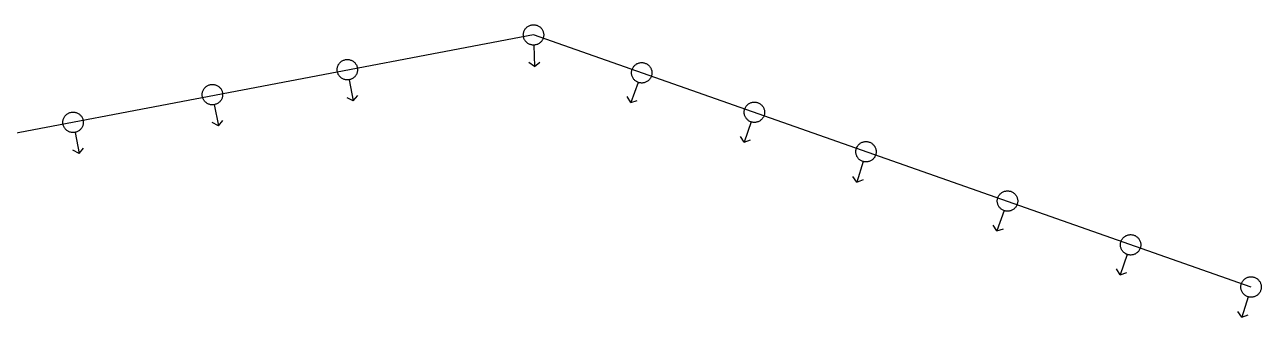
# Model space of a CAD drawing. Header units: inches. Extents: x 1390672 to 1398270, y 354915 to 360781.
# Drawn here: x 1396225.2 to 1396602.8, y 359353.8 to 359443.3 of the extents above; entities that cross this region are included whole.
import ezdxf

# ---------------------------------------------------------------- set-up
doc = ezdxf.new("R2010")
doc.units = ezdxf.units.IN
doc.header["$MEASUREMENT"] = 0

msp = doc.modelspace()

# ---------------------------------------------------------------- linework, layer by layer
for points in [[(1396383.73, 359440.17), (1396383.73, 359439.95), (1396383.7, 359439.73), (1396383.67, 359439.52), (1396383.61, 359439.31), (1396383.55, 359439.1), (1396383.46, 359438.9), (1396383.37, 359438.7), (1396383.26, 359438.52), (1396383.14, 359438.34), (1396383, 359438.16), (1396382.86, 359438), (1396382.7, 359437.85), (1396382.54, 359437.71), (1396382.36, 359437.58), (1396382.18, 359437.47), (1396381.98, 359437.37), (1396381.78, 359437.28), (1396381.58, 359437.2), (1396381.37, 359437.14), (1396381.16, 359437.1), (1396380.94, 359437.07), (1396380.73, 359437.05), (1396380.51, 359437.05), (1396380.29, 359437.07), (1396380.08, 359437.1), (1396379.86, 359437.14), (1396379.65, 359437.2), (1396379.45, 359437.28), (1396379.25, 359437.37), (1396379.06, 359437.47), (1396378.87, 359437.58), (1396378.7, 359437.71), (1396378.53, 359437.85), (1396378.38, 359438), (1396378.23, 359438.16), (1396378.1, 359438.34), (1396377.97, 359438.52), (1396377.87, 359438.7), (1396377.77, 359438.9), (1396377.69, 359439.1), (1396377.62, 359439.31), (1396377.57, 359439.52), (1396377.53, 359439.73), (1396377.51, 359439.95), (1396377.5, 359440.17), (1396377.51, 359440.38), (1396377.53, 359440.6), (1396377.57, 359440.82), (1396377.62, 359441.03), (1396377.69, 359441.23), (1396377.77, 359441.43), (1396377.87, 359441.63), (1396377.97, 359441.82), (1396378.1, 359442), (1396378.23, 359442.17), (1396378.38, 359442.33), (1396378.53, 359442.48), (1396378.7, 359442.62), (1396378.87, 359442.75), (1396379.06, 359442.87), (1396379.25, 359442.97), (1396379.45, 359443.06), (1396379.65, 359443.13), (1396379.86, 359443.19), (1396380.08, 359443.24), (1396380.29, 359443.27), (1396380.51, 359443.28), (1396380.73, 359443.28), (1396380.94, 359443.27), (1396381.16, 359443.24), (1396381.37, 359443.19), (1396381.58, 359443.13), (1396381.78, 359443.06), (1396381.98, 359442.97), (1396382.18, 359442.87), (1396382.36, 359442.75), (1396382.54, 359442.62), (1396382.7, 359442.48), (1396382.86, 359442.33), (1396383, 359442.17), (1396383.14, 359442), (1396383.26, 359441.82), (1396383.37, 359441.63), (1396383.46, 359441.43), (1396383.55, 359441.23), (1396383.61, 359441.03), (1396383.67, 359440.82), (1396383.7, 359440.6), (1396383.73, 359440.38), (1396383.73, 359440.17)], [(1396599.74, 359363.01), (1396380.62, 359440.17), (1396202.77, 359406.37), (1396176.14, 359403.57), (1396065.25, 359382.41)], [(1396380.69, 359437.05), (1396380.88, 359430.48)], [(1396326.88, 359429.53), (1396326.87, 359429.31), (1396326.85, 359429.1), (1396326.81, 359428.88), (1396326.76, 359428.67), (1396326.69, 359428.46), (1396326.61, 359428.26), (1396326.51, 359428.07), (1396326.4, 359427.88), (1396326.28, 359427.7), (1396326.15, 359427.53), (1396326, 359427.37), (1396325.85, 359427.21), (1396325.68, 359427.07), (1396325.5, 359426.95), (1396325.32, 359426.83), (1396325.13, 359426.73), (1396324.93, 359426.64), (1396324.73, 359426.57), (1396324.52, 359426.51), (1396324.3, 359426.46), (1396324.09, 359426.43), (1396323.87, 359426.42), (1396323.65, 359426.42), (1396323.44, 359426.43), (1396323.22, 359426.46), (1396323.01, 359426.51), (1396322.8, 359426.57), (1396322.59, 359426.64), (1396322.4, 359426.73), (1396322.2, 359426.83), (1396322.02, 359426.95), (1396321.84, 359427.07), (1396321.68, 359427.21), (1396321.52, 359427.37), (1396321.37, 359427.53), (1396321.24, 359427.7), (1396321.12, 359427.88), (1396321.01, 359428.07), (1396320.91, 359428.26), (1396320.83, 359428.46), (1396320.77, 359428.67), (1396320.71, 359428.88), (1396320.68, 359429.1), (1396320.65, 359429.31), (1396320.65, 359429.53), (1396320.65, 359429.75), (1396320.68, 359429.96), (1396320.71, 359430.18), (1396320.77, 359430.39), (1396320.83, 359430.6), (1396320.91, 359430.8), (1396321.01, 359430.99), (1396321.12, 359431.18), (1396321.24, 359431.36), (1396321.37, 359431.53), (1396321.52, 359431.7), (1396321.68, 359431.85), (1396321.84, 359431.99), (1396322.02, 359432.11), (1396322.2, 359432.23), (1396322.4, 359432.33), (1396322.59, 359432.42), (1396322.8, 359432.49), (1396323.01, 359432.55), (1396323.22, 359432.6), (1396323.44, 359432.63), (1396323.65, 359432.65), (1396323.87, 359432.65), (1396324.09, 359432.63), (1396324.3, 359432.6), (1396324.52, 359432.55), (1396324.73, 359432.49), (1396324.93, 359432.42), (1396325.13, 359432.33), (1396325.32, 359432.23), (1396325.5, 359432.11), (1396325.68, 359431.99), (1396325.85, 359431.85), (1396326, 359431.7), (1396326.15, 359431.53), (1396326.28, 359431.36), (1396326.4, 359431.18), (1396326.51, 359430.99), (1396326.61, 359430.8), (1396326.69, 359430.6), (1396326.76, 359430.39), (1396326.81, 359430.18), (1396326.85, 359429.96), (1396326.87, 359429.75), (1396326.88, 359429.53)], [(1396380.88, 359430.48), (1396379.19, 359431.74)], [(1396380.88, 359430.48), (1396382.5, 359431.83)], [(1396416.78, 359428.58), (1396416.77, 359428.36), (1396416.75, 359428.14), (1396416.71, 359427.93), (1396416.66, 359427.72), (1396416.59, 359427.51), (1396416.51, 359427.31), (1396416.41, 359427.11), (1396416.31, 359426.92), (1396416.18, 359426.74), (1396416.05, 359426.57), (1396415.9, 359426.41), (1396415.75, 359426.26), (1396415.58, 359426.12), (1396415.41, 359425.99), (1396415.22, 359425.88), (1396415.03, 359425.77), (1396414.83, 359425.69), (1396414.63, 359425.61), (1396414.42, 359425.55), (1396414.2, 359425.51), (1396413.99, 359425.48), (1396413.77, 359425.46), (1396413.55, 359425.46), (1396413.34, 359425.48), (1396413.12, 359425.51), (1396412.91, 359425.55), (1396412.7, 359425.61), (1396412.5, 359425.69), (1396412.3, 359425.77), (1396412.1, 359425.88), (1396411.92, 359425.99), (1396411.74, 359426.12), (1396411.58, 359426.26), (1396411.42, 359426.41), (1396411.28, 359426.57), (1396411.14, 359426.74), (1396411.02, 359426.92), (1396410.91, 359427.11), (1396410.82, 359427.31), (1396410.73, 359427.51), (1396410.67, 359427.72), (1396410.61, 359427.93), (1396410.58, 359428.14), (1396410.55, 359428.36), (1396410.55, 359428.58), (1396410.55, 359428.79), (1396410.58, 359429.01), (1396410.61, 359429.22), (1396410.67, 359429.44), (1396410.73, 359429.64), (1396410.82, 359429.84), (1396410.91, 359430.04), (1396411.02, 359430.23), (1396411.14, 359430.41), (1396411.28, 359430.58), (1396411.42, 359430.74), (1396411.58, 359430.89), (1396411.74, 359431.03), (1396411.92, 359431.16), (1396412.1, 359431.28), (1396412.3, 359431.38), (1396412.5, 359431.47), (1396412.7, 359431.54), (1396412.91, 359431.6), (1396413.12, 359431.65), (1396413.34, 359431.68), (1396413.55, 359431.69), (1396413.77, 359431.69), (1396413.99, 359431.68), (1396414.2, 359431.65), (1396414.42, 359431.6), (1396414.63, 359431.54), (1396414.83, 359431.47), (1396415.03, 359431.38), (1396415.22, 359431.28), (1396415.41, 359431.16), (1396415.58, 359431.03), (1396415.75, 359430.89), (1396415.9, 359430.74), (1396416.05, 359430.58), (1396416.18, 359430.41), (1396416.31, 359430.23), (1396416.41, 359430.04), (1396416.51, 359429.84), (1396416.59, 359429.64), (1396416.66, 359429.44), (1396416.71, 359429.22), (1396416.75, 359429.01), (1396416.77, 359428.79), (1396416.78, 359428.58)], [(1396324.34, 359426.47), (1396325.58, 359420.02)], [(1396412.57, 359425.66), (1396410.3, 359419.49)], [(1396285.68, 359421.91), (1396285.67, 359421.69), (1396285.65, 359421.48), (1396285.61, 359421.26), (1396285.56, 359421.05), (1396285.49, 359420.85), (1396285.41, 359420.64), (1396285.31, 359420.45), (1396285.21, 359420.26), (1396285.08, 359420.08), (1396284.95, 359419.91), (1396284.8, 359419.75), (1396284.65, 359419.6), (1396284.48, 359419.46), (1396284.31, 359419.33), (1396284.12, 359419.21), (1396283.93, 359419.11), (1396283.73, 359419.02), (1396283.53, 359418.95), (1396283.32, 359418.89), (1396283.1, 359418.84), (1396282.89, 359418.81), (1396282.67, 359418.8), (1396282.45, 359418.8), (1396282.24, 359418.81), (1396282.02, 359418.84), (1396281.81, 359418.89), (1396281.6, 359418.95), (1396281.4, 359419.02), (1396281.2, 359419.11), (1396281, 359419.21), (1396280.82, 359419.33), (1396280.64, 359419.46), (1396280.48, 359419.6), (1396280.32, 359419.75), (1396280.18, 359419.91), (1396280.04, 359420.08), (1396279.92, 359420.26), (1396279.81, 359420.45), (1396279.72, 359420.64), (1396279.63, 359420.85), (1396279.57, 359421.05), (1396279.51, 359421.26), (1396279.48, 359421.48), (1396279.45, 359421.69), (1396279.45, 359421.91), (1396279.45, 359422.13), (1396279.48, 359422.35), (1396279.51, 359422.56), (1396279.57, 359422.77), (1396279.63, 359422.98), (1396279.72, 359423.18), (1396279.81, 359423.37), (1396279.92, 359423.56), (1396280.04, 359423.74), (1396280.18, 359423.91), (1396280.32, 359424.08), (1396280.48, 359424.23), (1396280.64, 359424.37), (1396280.82, 359424.5), (1396281, 359424.61), (1396281.2, 359424.71), (1396281.4, 359424.8), (1396281.6, 359424.88), (1396281.81, 359424.94), (1396282.02, 359424.98), (1396282.24, 359425.01), (1396282.45, 359425.03), (1396282.67, 359425.03), (1396282.89, 359425.01), (1396283.1, 359424.98), (1396283.32, 359424.94), (1396283.53, 359424.88), (1396283.73, 359424.8), (1396283.93, 359424.71), (1396284.12, 359424.61), (1396284.31, 359424.5), (1396284.48, 359424.37), (1396284.65, 359424.23), (1396284.8, 359424.08), (1396284.95, 359423.91), (1396285.08, 359423.74), (1396285.21, 359423.56), (1396285.31, 359423.37), (1396285.41, 359423.18), (1396285.49, 359422.98), (1396285.56, 359422.77), (1396285.61, 359422.56), (1396285.65, 359422.35), (1396285.67, 359422.13), (1396285.68, 359421.91)], [(1396325.58, 359420.02), (1396326.97, 359421.61)], [(1396283.14, 359418.85), (1396284.38, 359412.4)], [(1396325.58, 359420.02), (1396323.71, 359420.98)], [(1396410.3, 359419.49), (1396409.19, 359421.29)], [(1396410.3, 359419.49), (1396412.3, 359420.14)], [(1396451.17, 359416.52), (1396451.16, 359416.3), (1396451.14, 359416.09), (1396451.1, 359415.87), (1396451.04, 359415.66), (1396450.98, 359415.46), (1396450.9, 359415.25), (1396450.8, 359415.06), (1396450.69, 359414.87), (1396450.57, 359414.69), (1396450.44, 359414.52), (1396450.29, 359414.36), (1396450.13, 359414.21), (1396449.97, 359414.07), (1396449.79, 359413.94), (1396449.61, 359413.82), (1396449.42, 359413.72), (1396449.22, 359413.63), (1396449.01, 359413.56), (1396448.8, 359413.5), (1396448.59, 359413.45), (1396448.37, 359413.42), (1396448.16, 359413.41), (1396447.94, 359413.41), (1396447.72, 359413.42), (1396447.51, 359413.45), (1396447.3, 359413.5), (1396447.09, 359413.56), (1396446.88, 359413.63), (1396446.68, 359413.72), (1396446.49, 359413.82), (1396446.31, 359413.94), (1396446.13, 359414.07), (1396445.96, 359414.21), (1396445.81, 359414.36), (1396445.66, 359414.52), (1396445.53, 359414.69), (1396445.41, 359414.87), (1396445.3, 359415.06), (1396445.2, 359415.25), (1396445.12, 359415.46), (1396445.05, 359415.66), (1396445, 359415.87), (1396444.96, 359416.09), (1396444.94, 359416.3), (1396444.93, 359416.52), (1396444.94, 359416.74), (1396444.96, 359416.96), (1396445, 359417.17), (1396445.05, 359417.38), (1396445.12, 359417.59), (1396445.2, 359417.79), (1396445.3, 359417.99), (1396445.41, 359418.17), (1396445.53, 359418.35), (1396445.66, 359418.53), (1396445.81, 359418.69), (1396445.96, 359418.84), (1396446.13, 359418.98), (1396446.31, 359419.11), (1396446.49, 359419.22), (1396446.68, 359419.32), (1396446.88, 359419.41), (1396447.09, 359419.49), (1396447.3, 359419.55), (1396447.51, 359419.59), (1396447.72, 359419.62), (1396447.94, 359419.64), (1396448.16, 359419.64), (1396448.37, 359419.62), (1396448.59, 359419.59), (1396448.8, 359419.55), (1396449.01, 359419.49), (1396449.22, 359419.41), (1396449.42, 359419.32), (1396449.61, 359419.22), (1396449.79, 359419.11), (1396449.97, 359418.98), (1396450.13, 359418.84), (1396450.29, 359418.69), (1396450.44, 359418.53), (1396450.57, 359418.35), (1396450.69, 359418.17), (1396450.8, 359417.99), (1396450.9, 359417.79), (1396450.98, 359417.59), (1396451.04, 359417.38), (1396451.1, 359417.17), (1396451.14, 359416.96), (1396451.16, 359416.74), (1396451.17, 359416.52)], [(1396243.14, 359413.45), (1396243.13, 359413.23), (1396243.11, 359413.01), (1396243.07, 359412.8), (1396243.01, 359412.59), (1396242.95, 359412.38), (1396242.87, 359412.18), (1396242.77, 359411.98), (1396242.66, 359411.8), (1396242.54, 359411.61), (1396242.41, 359411.44), (1396242.26, 359411.28), (1396242.1, 359411.13), (1396241.94, 359410.99), (1396241.76, 359410.86), (1396241.58, 359410.75), (1396241.39, 359410.65), (1396241.19, 359410.56), (1396240.98, 359410.48), (1396240.77, 359410.42), (1396240.56, 359410.38), (1396240.34, 359410.35), (1396240.13, 359410.33), (1396239.91, 359410.33), (1396239.69, 359410.35), (1396239.48, 359410.38), (1396239.26, 359410.42), (1396239.06, 359410.48), (1396238.85, 359410.56), (1396238.65, 359410.65), (1396238.46, 359410.75), (1396238.28, 359410.86), (1396238.1, 359410.99), (1396237.93, 359411.13), (1396237.78, 359411.28), (1396237.63, 359411.44), (1396237.5, 359411.61), (1396237.38, 359411.8), (1396237.27, 359411.98), (1396237.17, 359412.18), (1396237.09, 359412.38), (1396237.02, 359412.59), (1396236.97, 359412.8), (1396236.93, 359413.01), (1396236.91, 359413.23), (1396236.9, 359413.45), (1396236.91, 359413.66), (1396236.93, 359413.88), (1396236.97, 359414.09), (1396237.02, 359414.31), (1396237.09, 359414.51), (1396237.17, 359414.71), (1396237.27, 359414.91), (1396237.38, 359415.1), (1396237.5, 359415.28), (1396237.63, 359415.45), (1396237.78, 359415.61), (1396237.93, 359415.76), (1396238.1, 359415.9), (1396238.28, 359416.03), (1396238.46, 359416.15), (1396238.65, 359416.25), (1396238.85, 359416.34), (1396239.06, 359416.41), (1396239.26, 359416.47), (1396239.48, 359416.52), (1396239.69, 359416.55), (1396239.91, 359416.56), (1396240.13, 359416.56), (1396240.34, 359416.55), (1396240.56, 359416.52), (1396240.77, 359416.47), (1396240.98, 359416.41), (1396241.19, 359416.34), (1396241.39, 359416.25), (1396241.58, 359416.15), (1396241.76, 359416.03), (1396241.94, 359415.9), (1396242.1, 359415.76), (1396242.26, 359415.61), (1396242.41, 359415.45), (1396242.54, 359415.28), (1396242.66, 359415.1), (1396242.77, 359414.91), (1396242.87, 359414.71), (1396242.95, 359414.51), (1396243.01, 359414.31), (1396243.07, 359414.09), (1396243.11, 359413.88), (1396243.13, 359413.66), (1396243.14, 359413.45)], [(1396284.38, 359412.4), (1396285.77, 359413.99)], [(1396240.6, 359410.38), (1396241.84, 359403.93)], [(1396284.38, 359412.4), (1396282.51, 359413.36)], [(1396447.04, 359413.57), (1396444.92, 359407.35)], [(1396444.92, 359407.35), (1396443.77, 359409.12)], [(1396444.92, 359407.35), (1396446.91, 359408.05)], [(1396485.26, 359404.44), (1396485.25, 359404.22), (1396485.23, 359404.01), (1396485.19, 359403.79), (1396485.14, 359403.58), (1396485.07, 359403.38), (1396484.99, 359403.17), (1396484.89, 359402.98), (1396484.79, 359402.79), (1396484.66, 359402.61), (1396484.53, 359402.44), (1396484.38, 359402.28), (1396484.23, 359402.13), (1396484.06, 359401.99), (1396483.88, 359401.86), (1396483.7, 359401.74), (1396483.51, 359401.64), (1396483.31, 359401.55), (1396483.11, 359401.48), (1396482.9, 359401.42), (1396482.68, 359401.37), (1396482.47, 359401.34), (1396482.25, 359401.33), (1396482.03, 359401.33), (1396481.82, 359401.34), (1396481.6, 359401.37), (1396481.39, 359401.42), (1396481.18, 359401.48), (1396480.97, 359401.55), (1396480.78, 359401.64), (1396480.58, 359401.74), (1396480.4, 359401.86), (1396480.22, 359401.99), (1396480.06, 359402.13), (1396479.9, 359402.28), (1396479.75, 359402.44), (1396479.62, 359402.61), (1396479.5, 359402.79), (1396479.39, 359402.98), (1396479.3, 359403.17), (1396479.21, 359403.38), (1396479.15, 359403.58), (1396479.09, 359403.79), (1396479.06, 359404.01), (1396479.03, 359404.22), (1396479.03, 359404.44), (1396479.03, 359404.66), (1396479.06, 359404.88), (1396479.09, 359405.09), (1396479.15, 359405.3), (1396479.21, 359405.51), (1396479.3, 359405.71), (1396479.39, 359405.91), (1396479.5, 359406.09), (1396479.62, 359406.27), (1396479.75, 359406.45), (1396479.9, 359406.61), (1396480.06, 359406.76), (1396480.22, 359406.9), (1396480.4, 359407.03), (1396480.58, 359407.14), (1396480.78, 359407.24), (1396480.97, 359407.33), (1396481.18, 359407.41), (1396481.39, 359407.47), (1396481.6, 359407.51), (1396481.82, 359407.54), (1396482.03, 359407.56), (1396482.25, 359407.56), (1396482.47, 359407.54), (1396482.68, 359407.51), (1396482.9, 359407.47), (1396483.11, 359407.41), (1396483.31, 359407.33), (1396483.51, 359407.24), (1396483.7, 359407.14), (1396483.88, 359407.03), (1396484.06, 359406.9), (1396484.23, 359406.76), (1396484.38, 359406.61), (1396484.53, 359406.45), (1396484.66, 359406.27), (1396484.79, 359406.09), (1396484.89, 359405.91), (1396484.99, 359405.71), (1396485.07, 359405.51), (1396485.14, 359405.3), (1396485.19, 359405.09), (1396485.23, 359404.88), (1396485.25, 359404.66), (1396485.26, 359404.44)], [(1396241.84, 359403.93), (1396239.97, 359404.9)], [(1396241.84, 359403.93), (1396243.22, 359405.52)], [(1396481.25, 359401.46), (1396479.38, 359395.16)], [(1396479.38, 359395.16), (1396478.16, 359396.88)], [(1396479.38, 359395.16), (1396481.34, 359395.93)], [(1396528.47, 359389.38), (1396528.46, 359389.17), (1396528.44, 359388.95), (1396528.4, 359388.74), (1396528.35, 359388.52), (1396528.28, 359388.32), (1396528.2, 359388.12), (1396528.1, 359387.92), (1396528, 359387.73), (1396527.87, 359387.55), (1396527.74, 359387.38), (1396527.59, 359387.22), (1396527.44, 359387.07), (1396527.27, 359386.93), (1396527.1, 359386.8), (1396526.91, 359386.68), (1396526.72, 359386.58), (1396526.52, 359386.49), (1396526.32, 359386.42), (1396526.11, 359386.36), (1396525.89, 359386.31), (1396525.68, 359386.28), (1396525.46, 359386.27), (1396525.24, 359386.27), (1396525.03, 359386.28), (1396524.81, 359386.31), (1396524.6, 359386.36), (1396524.39, 359386.42), (1396524.19, 359386.49), (1396523.99, 359386.58), (1396523.79, 359386.68), (1396523.61, 359386.8), (1396523.43, 359386.93), (1396523.27, 359387.07), (1396523.11, 359387.22), (1396522.97, 359387.38), (1396522.83, 359387.55), (1396522.71, 359387.73), (1396522.6, 359387.92), (1396522.51, 359388.12), (1396522.42, 359388.32), (1396522.36, 359388.52), (1396522.3, 359388.74), (1396522.27, 359388.95), (1396522.24, 359389.17), (1396522.24, 359389.38), (1396522.24, 359389.6), (1396522.27, 359389.82), (1396522.3, 359390.03), (1396522.36, 359390.24), (1396522.42, 359390.45), (1396522.51, 359390.65), (1396522.6, 359390.85), (1396522.71, 359391.04), (1396522.83, 359391.22), (1396522.97, 359391.39), (1396523.11, 359391.55), (1396523.27, 359391.7), (1396523.43, 359391.84), (1396523.61, 359391.97), (1396523.79, 359392.08), (1396523.99, 359392.18), (1396524.19, 359392.27), (1396524.39, 359392.35), (1396524.6, 359392.41), (1396524.81, 359392.45), (1396525.03, 359392.48), (1396525.24, 359392.5), (1396525.46, 359392.5), (1396525.68, 359392.48), (1396525.89, 359392.45), (1396526.11, 359392.41), (1396526.32, 359392.35), (1396526.52, 359392.27), (1396526.72, 359392.18), (1396526.91, 359392.08), (1396527.1, 359391.97), (1396527.27, 359391.84), (1396527.44, 359391.7), (1396527.59, 359391.55), (1396527.74, 359391.39), (1396527.87, 359391.22), (1396528, 359391.04), (1396528.1, 359390.85), (1396528.2, 359390.65), (1396528.28, 359390.45), (1396528.35, 359390.24), (1396528.4, 359390.03), (1396528.44, 359389.82), (1396528.46, 359389.6), (1396528.47, 359389.38)], [(1396524.31, 359386.45), (1396522.14, 359380.25)], [(1396522.14, 359380.25), (1396521, 359382.02)], [(1396522.14, 359380.25), (1396524.13, 359380.93)], [(1396566.07, 359375.99), (1396566.06, 359375.78), (1396566.04, 359375.56), (1396566, 359375.35), (1396565.95, 359375.14), (1396565.88, 359374.93), (1396565.8, 359374.73), (1396565.7, 359374.53), (1396565.59, 359374.34), (1396565.47, 359374.16), (1396565.34, 359373.99), (1396565.19, 359373.83), (1396565.03, 359373.68), (1396564.87, 359373.54), (1396564.69, 359373.41), (1396564.51, 359373.3), (1396564.32, 359373.19), (1396564.12, 359373.11), (1396563.91, 359373.03), (1396563.7, 359372.97), (1396563.49, 359372.93), (1396563.28, 359372.9), (1396563.06, 359372.88), (1396562.84, 359372.88), (1396562.62, 359372.9), (1396562.41, 359372.93), (1396562.2, 359372.97), (1396561.99, 359373.03), (1396561.78, 359373.11), (1396561.58, 359373.19), (1396561.39, 359373.3), (1396561.21, 359373.41), (1396561.03, 359373.54), (1396560.86, 359373.68), (1396560.71, 359373.83), (1396560.56, 359373.99), (1396560.43, 359374.16), (1396560.31, 359374.34), (1396560.2, 359374.53), (1396560.1, 359374.73), (1396560.02, 359374.93), (1396559.95, 359375.14), (1396559.9, 359375.35), (1396559.86, 359375.56), (1396559.84, 359375.78), (1396559.83, 359375.99), (1396559.84, 359376.21), (1396559.86, 359376.43), (1396559.9, 359376.64), (1396559.95, 359376.85), (1396560.02, 359377.06), (1396560.1, 359377.26), (1396560.2, 359377.46), (1396560.31, 359377.65), (1396560.43, 359377.83), (1396560.56, 359378), (1396560.71, 359378.16), (1396560.86, 359378.31), (1396561.03, 359378.45), (1396561.21, 359378.58), (1396561.39, 359378.69), (1396561.58, 359378.8), (1396561.78, 359378.88), (1396561.99, 359378.96), (1396562.2, 359379.02), (1396562.41, 359379.06), (1396562.62, 359379.09), (1396562.84, 359379.11), (1396563.06, 359379.11), (1396563.28, 359379.09), (1396563.49, 359379.06), (1396563.7, 359379.02), (1396563.91, 359378.96), (1396564.12, 359378.88), (1396564.32, 359378.8), (1396564.51, 359378.69), (1396564.69, 359378.58), (1396564.87, 359378.45), (1396565.03, 359378.31), (1396565.19, 359378.16), (1396565.34, 359378), (1396565.47, 359377.83), (1396565.59, 359377.65), (1396565.7, 359377.46), (1396565.8, 359377.26), (1396565.88, 359377.06), (1396565.95, 359376.85), (1396566, 359376.64), (1396566.04, 359376.43), (1396566.06, 359376.21), (1396566.07, 359375.99)], [(1396561.92, 359373.05), (1396559.77, 359366.84)], [(1396559.77, 359366.84), (1396558.63, 359368.62)], [(1396559.77, 359366.84), (1396561.76, 359367.53)], [(1396602.85, 359363.1), (1396602.84, 359362.89), (1396602.81, 359362.67), (1396602.78, 359362.46), (1396602.72, 359362.24), (1396602.66, 359362.04), (1396602.58, 359361.84), (1396602.48, 359361.64), (1396602.37, 359361.45), (1396602.25, 359361.27), (1396602.12, 359361.1), (1396601.97, 359360.94), (1396601.81, 359360.79), (1396601.65, 359360.65), (1396601.47, 359360.52), (1396601.29, 359360.4), (1396601.09, 359360.3), (1396600.9, 359360.21), (1396600.69, 359360.14), (1396600.48, 359360.08), (1396600.27, 359360.03), (1396600.05, 359360), (1396599.84, 359359.99), (1396599.62, 359359.99), (1396599.4, 359360), (1396599.19, 359360.03), (1396598.97, 359360.08), (1396598.77, 359360.14), (1396598.56, 359360.21), (1396598.36, 359360.3), (1396598.17, 359360.4), (1396597.99, 359360.52), (1396597.81, 359360.65), (1396597.64, 359360.79), (1396597.49, 359360.94), (1396597.34, 359361.1), (1396597.21, 359361.27), (1396597.09, 359361.45), (1396596.98, 359361.64), (1396596.88, 359361.84), (1396596.8, 359362.04), (1396596.73, 359362.24), (1396596.68, 359362.46), (1396596.64, 359362.67), (1396596.62, 359362.89), (1396596.61, 359363.1), (1396596.62, 359363.32), (1396596.64, 359363.54), (1396596.68, 359363.75), (1396596.73, 359363.96), (1396596.8, 359364.17), (1396596.88, 359364.37), (1396596.98, 359364.57), (1396597.09, 359364.75), (1396597.21, 359364.94), (1396597.34, 359365.11), (1396597.49, 359365.27), (1396597.64, 359365.42), (1396597.81, 359365.56), (1396597.99, 359365.69), (1396598.17, 359365.8), (1396598.36, 359365.9), (1396598.56, 359365.99), (1396598.77, 359366.07), (1396598.97, 359366.13), (1396599.19, 359366.17), (1396599.4, 359366.2), (1396599.62, 359366.22), (1396599.84, 359366.22), (1396600.05, 359366.2), (1396600.27, 359366.17), (1396600.48, 359366.13), (1396600.69, 359366.07), (1396600.9, 359365.99), (1396601.09, 359365.9), (1396601.29, 359365.8), (1396601.47, 359365.69), (1396601.65, 359365.56), (1396601.81, 359365.42), (1396601.97, 359365.27), (1396602.12, 359365.11), (1396602.25, 359364.94), (1396602.37, 359364.75), (1396602.48, 359364.57), (1396602.58, 359364.37), (1396602.66, 359364.17), (1396602.72, 359363.96), (1396602.78, 359363.75), (1396602.81, 359363.54), (1396602.84, 359363.32), (1396602.85, 359363.1)], [(1396598.8, 359360.13), (1396596.86, 359353.85)], [(1396596.86, 359353.85), (1396595.66, 359355.58)], [(1396596.86, 359353.85), (1396598.83, 359354.6)]]:
    msp.add_lwpolyline(points)

doc.saveas('drawing.dxf')
